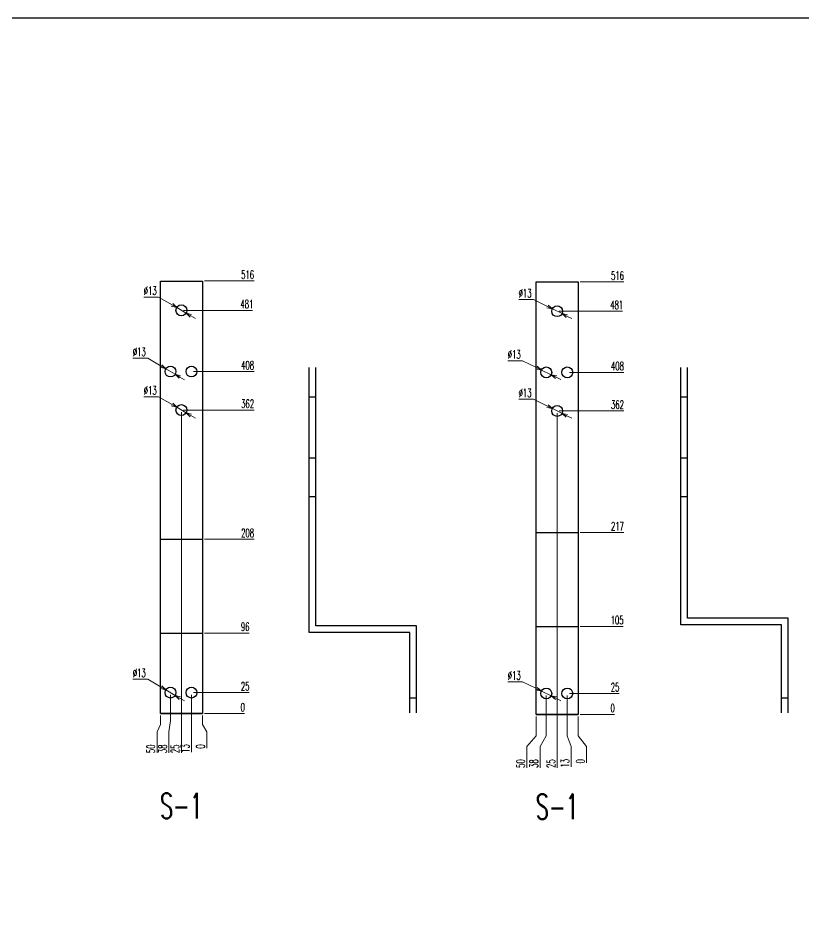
# Model space of a CAD drawing. Header units: millimetres. Extents: x 173893 to 258446, y -176540 to -123824.
# Drawn here: x 189121 to 190058, y -145299 to -144237 of the extents above; entities that cross this region are included whole.
import ezdxf
from ezdxf.enums import TextEntityAlignment as Align

# ---------------------------------------------------------------- set-up
doc = ezdxf.new("R2010")
doc.units = ezdxf.units.MM
doc.header["$LTSCALE"] = 3
doc.layers.add('@.DM. NÉT CHÍNH', color=7, linetype='Continuous')
doc.styles.add('Ann_w01', font='romans.shx', dxfattribs={"width": 0.6, "bigfont": 'chineset.shx'})
doc.dimstyles.new('Dim 01_SC05', dxfattribs={"dimscale": 5, "dimtxt": 2, "dimasz": 1.3, "dimexe": 0.5, "dimexo": 0.5, "dimgap": 0.5, "dimtad": 1, "dimtoh": 1, "dimdec": 1, "dimzin": 12, "dimdsep": 46, "dimtxsty": 'Ann_w01', "dimblk": 'OPEN30', "dimcen": 1.5, "dimclrd": 6, "dimclre": 6, "dimclrt": 3, "dimadec": 1, "dimazin": 3, "dimtm": 1e-09, "dimtfac": 1, "dimtdec": 1, "dimtmove": 0, "dimatfit": 3, "dimldrblk": 'OPEN30', "dimfxl": 1, "dimtolj": 1, "dimlwd": 20, "dimlwe": 20, "dimarcsym": 0})

# ---------------------------------------------------------------- blocks, each defined once
blk = doc.blocks.new('*D1467')
at = {"layer": '@.DM. NÉT CHÍNH', "color": 6, "linetype": 'Continuous', "lineweight": 20, "transparency": 16777216}
blk.add_line((189343.5, -145066.6), (189391.2, -145066.6), dxfattribs=at)
at = {"layer": 'Defpoints', "color": 0, "linetype": 'Continuous', "transparency": 16777216}
for p in [(189316, -145066.6), (189341, -145066.6), (189384.7, -145066.6)]:
    blk.add_point(p, dxfattribs=at)
at = {"layer": '@.DM. NÉT CHÍNH', "color": 3, "linetype": 'Continuous', "transparency": 16777216, "insert": (189389.2, -145059.1), "char_height": 10, "attachment_point": 5, "style": 'Ann_w01'}
blk.add_mtext('\\A1;0', dxfattribs=at)
blk = doc.blocks.new('_Open30')
at = {"color": 0, "linetype": 'ByBlock', "lineweight": -2}
for p, q in [((-1, 0.27), (0, 0)), ((0, 0), (-1, -0.27)), ((0, 0), (-1, 0))]:
    blk.add_line(p, q, dxfattribs=at)
blk = doc.blocks.new('*D1468')
at = {"layer": '@.DM. NÉT CHÍNH', "color": 6, "linetype": 'Continuous', "lineweight": 20, "transparency": 16777216}
blk.add_line((189330.5, -145041.6), (189397, -145041.6), dxfattribs=at)
at = {"layer": 'Defpoints', "color": 0, "linetype": 'Continuous', "transparency": 16777216}
for p in [(189328, -145041.6), (189384.7, -145041.6), (189316, -145066.6)]:
    blk.add_point(p, dxfattribs=at)
at = {"layer": '@.DM. NÉT CHÍNH', "color": 3, "linetype": 'Continuous', "transparency": 16777216, "insert": (189392.1, -145034.1), "char_height": 10, "attachment_point": 5, "style": 'Ann_w01'}
blk.add_mtext('\\A1;25', dxfattribs=at)
blk = doc.blocks.new('*D1469')
at = {"layer": '@.DM. NÉT CHÍNH', "color": 6, "linetype": 'Continuous', "lineweight": 20, "transparency": 16777216}
blk.add_line((189343.5, -144858.6), (189402.7, -144858.6), dxfattribs=at)
at = {"layer": 'Defpoints', "color": 0, "linetype": 'Continuous', "transparency": 16777216}
for p in [(189341, -144858.6), (189384.7, -144858.6), (189316, -145066.6)]:
    blk.add_point(p, dxfattribs=at)
at = {"layer": '@.DM. NÉT CHÍNH', "color": 3, "linetype": 'Continuous', "transparency": 16777216, "insert": (189395, -144851.1), "char_height": 10, "attachment_point": 5, "style": 'Ann_w01'}
blk.add_mtext('\\A1;208', dxfattribs=at)
blk = doc.blocks.new('*D1470')
at = {"layer": '@.DM. NÉT CHÍNH', "color": 6, "linetype": 'Continuous', "lineweight": 20, "transparency": 16777216}
blk.add_line((189318.5, -144704.6), (189402.7, -144704.6), dxfattribs=at)
at = {"layer": 'Defpoints', "color": 0, "linetype": 'Continuous', "transparency": 16777216}
for p in [(189316, -144704.6), (189384.7, -144704.6), (189316, -145066.6)]:
    blk.add_point(p, dxfattribs=at)
at = {"layer": '@.DM. NÉT CHÍNH', "color": 3, "linetype": 'Continuous', "transparency": 16777216, "insert": (189395, -144697.1), "char_height": 10, "attachment_point": 5, "style": 'Ann_w01'}
blk.add_mtext('\\A1;362', dxfattribs=at)
blk = doc.blocks.new('*D1471')
at = {"layer": '@.DM. NÉT CHÍNH', "color": 6, "linetype": 'Continuous', "lineweight": 20, "transparency": 16777216}
blk.add_line((189330.5, -144658.6), (189402.7, -144658.6), dxfattribs=at)
at = {"layer": 'Defpoints', "color": 0, "linetype": 'Continuous', "transparency": 16777216}
for p in [(189328, -144658.6), (189384.7, -144658.6), (189316, -145066.6)]:
    blk.add_point(p, dxfattribs=at)
at = {"layer": '@.DM. NÉT CHÍNH', "color": 3, "linetype": 'Continuous', "transparency": 16777216, "insert": (189395, -144651.1), "char_height": 10, "attachment_point": 5, "style": 'Ann_w01'}
blk.add_mtext('\\A1;408', dxfattribs=at)
blk = doc.blocks.new('*D1472')
at = {"layer": '@.DM. NÉT CHÍNH', "color": 6, "linetype": 'Continuous', "lineweight": 20, "transparency": 16777216}
blk.add_line((189318.5, -144585.6), (189401, -144585.6), dxfattribs=at)
at = {"layer": 'Defpoints', "color": 0, "linetype": 'Continuous', "transparency": 16777216}
for p in [(189316, -144585.6), (189384.7, -144585.6), (189316, -145066.6)]:
    blk.add_point(p, dxfattribs=at)
at = {"layer": '@.DM. NÉT CHÍNH', "color": 3, "linetype": 'Continuous', "transparency": 16777216, "insert": (189394.1, -144578.1), "char_height": 10, "attachment_point": 5, "style": 'Ann_w01'}
blk.add_mtext('\\A1;481', dxfattribs=at)
blk = doc.blocks.new('*D1473')
at = {"layer": '@.DM. NÉT CHÍNH', "color": 6, "linetype": 'Continuous', "lineweight": 20, "transparency": 16777216}
blk.add_line((189343.5, -144550.6), (189402.7, -144550.6), dxfattribs=at)
at = {"layer": 'Defpoints', "color": 0, "linetype": 'Continuous', "transparency": 16777216}
for p in [(189341, -144550.6), (189384.7, -144550.6), (189316, -145066.6)]:
    blk.add_point(p, dxfattribs=at)
at = {"layer": '@.DM. NÉT CHÍNH', "color": 3, "linetype": 'Continuous', "transparency": 16777216, "insert": (189395, -144543.1), "char_height": 10, "attachment_point": 5, "style": 'Ann_w01'}
blk.add_mtext('\\A1;516', dxfattribs=at)
blk = doc.blocks.new('*D1474')
at = {"layer": '@.DM. NÉT CHÍNH', "color": 6, "linetype": 'Continuous', "lineweight": 20, "transparency": 16777216}
for p, q in [((189291, -145069.1), (189291, -145079.6)), ((189291, -145079.6), (189287, -145088.4)), ((189287, -145088.4), (189287, -145113.6))]:
    blk.add_line(p, q, dxfattribs=at)
at = {"layer": 'Defpoints', "color": 0, "linetype": 'Continuous', "transparency": 16777216}
for p in [(189291, -145066.6), (189341, -145066.6), (189287, -145101.4)]:
    blk.add_point(p, dxfattribs=at)
at = {"layer": '@.DM. NÉT CHÍNH', "color": 3, "linetype": 'Continuous', "transparency": 16777216, "insert": (189279.5, -145108.7), "char_height": 10, "attachment_point": 5, "rotation": 90, "style": 'Ann_w01'}
blk.add_mtext('\\A1;50', dxfattribs=at)
blk = doc.blocks.new('*D1475')
at = {"layer": '@.DM. NÉT CHÍNH', "color": 6, "linetype": 'Continuous', "lineweight": 20, "transparency": 16777216}
for p, q in [((189303, -145044.1), (189303, -145075.4)), ((189303, -145075.4), (189301.2, -145088.4)), ((189301.2, -145088.4), (189301.2, -145113.6))]:
    blk.add_line(p, q, dxfattribs=at)
at = {"layer": 'Defpoints', "color": 0, "linetype": 'Continuous', "transparency": 16777216}
for p in [(189303, -145041.6), (189341, -145066.6), (189301.2, -145101.4)]:
    blk.add_point(p, dxfattribs=at)
at = {"layer": '@.DM. NÉT CHÍNH', "color": 3, "linetype": 'Continuous', "transparency": 16777216, "insert": (189293.7, -145108.7), "char_height": 10, "attachment_point": 5, "rotation": 90, "style": 'Ann_w01'}
blk.add_mtext('\\A1;38', dxfattribs=at)
blk = doc.blocks.new('*D1476')
at = {"layer": '@.DM. NÉT CHÍNH', "color": 6, "linetype": 'Continuous', "lineweight": 20, "transparency": 16777216}
blk.add_line((189316, -144707.1), (189316, -145113.6), dxfattribs=at)
at = {"layer": 'Defpoints', "color": 0, "linetype": 'Continuous', "transparency": 16777216}
for p in [(189316, -144704.6), (189341, -145066.6), (189316, -145101.4)]:
    blk.add_point(p, dxfattribs=at)
at = {"layer": '@.DM. NÉT CHÍNH', "color": 3, "linetype": 'Continuous', "transparency": 16777216, "insert": (189308.5, -145108.7), "char_height": 10, "attachment_point": 5, "rotation": 90, "style": 'Ann_w01'}
blk.add_mtext('\\A1;25', dxfattribs=at)
blk = doc.blocks.new('*D1477')
at = {"layer": '@.DM. NÉT CHÍNH', "color": 6, "linetype": 'Continuous', "lineweight": 20, "transparency": 16777216}
blk.add_line((189328, -145044.1), (189328, -145112.7), dxfattribs=at)
at = {"layer": 'Defpoints', "color": 0, "linetype": 'Continuous', "transparency": 16777216}
for p in [(189328, -145041.6), (189341, -145066.6), (189328, -145101.4)]:
    blk.add_point(p, dxfattribs=at)
at = {"layer": '@.DM. NÉT CHÍNH', "color": 3, "linetype": 'Continuous', "transparency": 16777216, "insert": (189320.5, -145108.3), "char_height": 10, "attachment_point": 5, "rotation": 90, "style": 'Ann_w01'}
blk.add_mtext('\\A1;13', dxfattribs=at)
blk = doc.blocks.new('*D1478')
at = {"layer": '@.DM. NÉT CHÍNH', "color": 6, "linetype": 'Continuous', "lineweight": 20, "transparency": 16777216}
for p, q in [((189341, -145069.1), (189341, -145079.6)), ((189341, -145079.6), (189346.3, -145088.4)), ((189346.3, -145088.4), (189346.3, -145107.9))]:
    blk.add_line(p, q, dxfattribs=at)
at = {"layer": 'Defpoints', "color": 0, "linetype": 'Continuous', "transparency": 16777216}
for p in [(189341, -145066.6), (189341, -145066.6), (189346.3, -145101.4)]:
    blk.add_point(p, dxfattribs=at)
at = {"layer": '@.DM. NÉT CHÍNH', "color": 3, "linetype": 'Continuous', "transparency": 16777216, "insert": (189338.8, -145105.9), "char_height": 10, "attachment_point": 5, "rotation": 90, "style": 'Ann_w01'}
blk.add_mtext('\\A1;0', dxfattribs=at)
blk = doc.blocks.new('*D1479')
at = {"layer": '@.DM. NÉT CHÍNH', "color": 6, "linetype": 'Continuous', "lineweight": 20, "transparency": 16777216}
for p, q in [((189271.2, -144569.7), (189288.8, -144569.7)), ((189288.8, -144569.7), (189304.8, -144579.1)), ((189321.6, -144588.9), (189310.4, -144582.3)), ((189327.3, -144592.2), (189332.9, -144595.4))]:
    blk.add_line(p, q, dxfattribs=at)
at = {"layer": 'Defpoints', "color": 0, "linetype": 'Continuous', "transparency": 16777216}
for p in [(189310.4, -144582.3), (189321.6, -144588.9)]:
    blk.add_point(p, dxfattribs=at)
at = {"layer": '@.DM. NÉT CHÍNH', "color": 6, "linetype": 'Continuous', "lineweight": 20, "transparency": 16777216, "xscale": 6.5, "yscale": 6.5, "zscale": 6.5}
for p, rotation in [((189310.4, -144582.3), 329.7329492835638), ((189321.6, -144588.9), 149.7329492835638)]:
    blk.add_blockref('_Open30', p, dxfattribs=dict(at, rotation=rotation))
at = {"layer": '@.DM. NÉT CHÍNH', "color": 3, "linetype": 'Continuous', "transparency": 16777216, "insert": (189278.8, -144562.2), "char_height": 10, "attachment_point": 5, "style": 'Ann_w01'}
blk.add_mtext('\\A1;∅13', dxfattribs=at)
blk = doc.blocks.new('*D1480')
at = {"layer": '@.DM. NÉT CHÍNH', "color": 6, "linetype": 'Continuous', "lineweight": 20, "transparency": 16777216}
for p, q in [((189258.2, -144642.7), (189275.8, -144642.7)), ((189275.8, -144642.7), (189291.8, -144652.1)), ((189308.6, -144661.9), (189297.4, -144655.3)), ((189314.3, -144665.2), (189319.9, -144668.4))]:
    blk.add_line(p, q, dxfattribs=at)
at = {"layer": 'Defpoints', "color": 0, "linetype": 'Continuous', "transparency": 16777216}
for p in [(189297.4, -144655.3), (189308.6, -144661.9)]:
    blk.add_point(p, dxfattribs=at)
at = {"layer": '@.DM. NÉT CHÍNH', "color": 6, "linetype": 'Continuous', "lineweight": 20, "transparency": 16777216, "xscale": 6.5, "yscale": 6.5, "zscale": 6.5}
for p, rotation in [((189297.4, -144655.3), 329.7329492838685), ((189308.6, -144661.9), 149.7329492838685)]:
    blk.add_blockref('_Open30', p, dxfattribs=dict(at, rotation=rotation))
at = {"layer": '@.DM. NÉT CHÍNH', "color": 3, "linetype": 'Continuous', "transparency": 16777216, "insert": (189265.8, -144635.2), "char_height": 10, "attachment_point": 5, "style": 'Ann_w01'}
blk.add_mtext('\\A1;∅13', dxfattribs=at)
blk = doc.blocks.new('*D1481')
at = {"layer": '@.DM. NÉT CHÍNH', "color": 6, "linetype": 'Continuous', "lineweight": 20, "transparency": 16777216}
for p, q in [((189271.2, -144688.7), (189288.8, -144688.7)), ((189288.8, -144688.7), (189304.8, -144698.1)), ((189321.6, -144707.9), (189310.4, -144701.3)), ((189327.3, -144711.2), (189332.9, -144714.4))]:
    blk.add_line(p, q, dxfattribs=at)
at = {"layer": 'Defpoints', "color": 0, "linetype": 'Continuous', "transparency": 16777216}
for p in [(189310.4, -144701.3), (189321.6, -144707.9)]:
    blk.add_point(p, dxfattribs=at)
at = {"layer": '@.DM. NÉT CHÍNH', "color": 6, "linetype": 'Continuous', "lineweight": 20, "transparency": 16777216, "xscale": 6.5, "yscale": 6.5, "zscale": 6.5}
for p, rotation in [((189310.4, -144701.3), 329.7329492838962), ((189321.6, -144707.9), 149.7329492838961)]:
    blk.add_blockref('_Open30', p, dxfattribs=dict(at, rotation=rotation))
at = {"layer": '@.DM. NÉT CHÍNH', "color": 3, "linetype": 'Continuous', "transparency": 16777216, "insert": (189278.8, -144681.2), "char_height": 10, "attachment_point": 5, "style": 'Ann_w01'}
blk.add_mtext('\\A1;∅13', dxfattribs=at)
blk = doc.blocks.new('*D1482')
at = {"layer": '@.DM. NÉT CHÍNH', "color": 6, "linetype": 'Continuous', "lineweight": 20, "transparency": 16777216}
for p, q in [((189258.2, -145025.7), (189275.8, -145025.7)), ((189275.8, -145025.7), (189291.8, -145035.1)), ((189308.6, -145044.9), (189297.4, -145038.3)), ((189314.3, -145048.2), (189319.9, -145051.4))]:
    blk.add_line(p, q, dxfattribs=at)
at = {"layer": 'Defpoints', "color": 0, "linetype": 'Continuous', "transparency": 16777216}
for p in [(189297.4, -145038.3), (189308.6, -145044.9)]:
    blk.add_point(p, dxfattribs=at)
at = {"layer": '@.DM. NÉT CHÍNH', "color": 6, "linetype": 'Continuous', "lineweight": 20, "transparency": 16777216, "xscale": 6.5, "yscale": 6.5, "zscale": 6.5}
for p, rotation in [((189297.4, -145038.3), 329.7329492838685), ((189308.6, -145044.9), 149.7329492838685)]:
    blk.add_blockref('_Open30', p, dxfattribs=dict(at, rotation=rotation))
at = {"layer": '@.DM. NÉT CHÍNH', "color": 3, "linetype": 'Continuous', "transparency": 16777216, "insert": (189265.8, -145018.2), "char_height": 10, "attachment_point": 5, "style": 'Ann_w01'}
blk.add_mtext('\\A1;∅13', dxfattribs=at)
blk = doc.blocks.new('*D1483')
at = {"layer": '@.DM. NÉT CHÍNH', "color": 6, "linetype": 'Continuous', "lineweight": 20, "transparency": 16777216}
blk.add_line((189791.8, -145067.6), (189832.5, -145067.6), dxfattribs=at)
at = {"layer": 'Defpoints', "color": 0, "linetype": 'Continuous', "transparency": 16777216}
for p in [(189764.3, -145067.6), (189789.3, -145067.6), (189826, -145067.6)]:
    blk.add_point(p, dxfattribs=at)
at = {"layer": '@.DM. NÉT CHÍNH', "color": 3, "linetype": 'Continuous', "transparency": 16777216, "insert": (189830.5, -145060.1), "char_height": 10, "attachment_point": 5, "style": 'Ann_w01'}
blk.add_mtext('\\A1;0', dxfattribs=at)
blk = doc.blocks.new('*D1484')
at = {"layer": '@.DM. NÉT CHÍNH', "color": 6, "linetype": 'Continuous', "lineweight": 20, "transparency": 16777216}
blk.add_line((189778.8, -145042.6), (189838.2, -145042.6), dxfattribs=at)
at = {"layer": 'Defpoints', "color": 0, "linetype": 'Continuous', "transparency": 16777216}
for p in [(189776.3, -145042.6), (189826, -145042.6), (189764.3, -145067.6)]:
    blk.add_point(p, dxfattribs=at)
at = {"layer": '@.DM. NÉT CHÍNH', "color": 3, "linetype": 'Continuous', "transparency": 16777216, "insert": (189833.3, -145035.1), "char_height": 10, "attachment_point": 5, "style": 'Ann_w01'}
blk.add_mtext('\\A1;25', dxfattribs=at)
blk = doc.blocks.new('*D1485')
at = {"layer": '@.DM. NÉT CHÍNH', "color": 6, "linetype": 'Continuous', "lineweight": 20, "transparency": 16777216}
blk.add_line((189791.8, -144962.6), (189843.1, -144962.6), dxfattribs=at)
at = {"layer": 'Defpoints', "color": 0, "linetype": 'Continuous', "transparency": 16777216}
for p in [(189789.3, -144962.6), (189826, -144962.6), (189764.3, -145067.6)]:
    blk.add_point(p, dxfattribs=at)
at = {"layer": '@.DM. NÉT CHÍNH', "color": 3, "linetype": 'Continuous', "transparency": 16777216, "insert": (189835.8, -144955.1), "char_height": 10, "attachment_point": 5, "style": 'Ann_w01'}
blk.add_mtext('\\A1;105', dxfattribs=at)
blk = doc.blocks.new('*D1486')
at = {"layer": '@.DM. NÉT CHÍNH', "color": 6, "linetype": 'Continuous', "lineweight": 20, "transparency": 16777216}
blk.add_line((189791.8, -144850.6), (189843.9, -144850.6), dxfattribs=at)
at = {"layer": 'Defpoints', "color": 0, "linetype": 'Continuous', "transparency": 16777216}
for p in [(189789.3, -144850.6), (189826, -144850.6), (189764.3, -145067.6)]:
    blk.add_point(p, dxfattribs=at)
at = {"layer": '@.DM. NÉT CHÍNH', "color": 3, "linetype": 'Continuous', "transparency": 16777216, "insert": (189836.2, -144843.1), "char_height": 10, "attachment_point": 5, "style": 'Ann_w01'}
blk.add_mtext('\\A1;217', dxfattribs=at)
blk = doc.blocks.new('*D1487')
at = {"layer": '@.DM. NÉT CHÍNH', "color": 6, "linetype": 'Continuous', "lineweight": 20, "transparency": 16777216}
blk.add_line((189766.8, -144705.6), (189843.9, -144705.6), dxfattribs=at)
at = {"layer": 'Defpoints', "color": 0, "linetype": 'Continuous', "transparency": 16777216}
for p in [(189764.3, -144705.6), (189826, -144705.6), (189764.3, -145067.6)]:
    blk.add_point(p, dxfattribs=at)
at = {"layer": '@.DM. NÉT CHÍNH', "color": 3, "linetype": 'Continuous', "transparency": 16777216, "insert": (189836.2, -144698.1), "char_height": 10, "attachment_point": 5, "style": 'Ann_w01'}
blk.add_mtext('\\A1;362', dxfattribs=at)
blk = doc.blocks.new('*D1488')
at = {"layer": '@.DM. NÉT CHÍNH', "color": 6, "linetype": 'Continuous', "lineweight": 20, "transparency": 16777216}
blk.add_line((189778.8, -144659.6), (189843.9, -144659.6), dxfattribs=at)
at = {"layer": 'Defpoints', "color": 0, "linetype": 'Continuous', "transparency": 16777216}
for p in [(189776.3, -144659.6), (189826, -144659.6), (189764.3, -145067.6)]:
    blk.add_point(p, dxfattribs=at)
at = {"layer": '@.DM. NÉT CHÍNH', "color": 3, "linetype": 'Continuous', "transparency": 16777216, "insert": (189836.2, -144652.1), "char_height": 10, "attachment_point": 5, "style": 'Ann_w01'}
blk.add_mtext('\\A1;408', dxfattribs=at)
blk = doc.blocks.new('*D1489')
at = {"layer": '@.DM. NÉT CHÍNH', "color": 6, "linetype": 'Continuous', "lineweight": 20, "transparency": 16777216}
blk.add_line((189766.8, -144586.6), (189842.2, -144586.6), dxfattribs=at)
at = {"layer": 'Defpoints', "color": 0, "linetype": 'Continuous', "transparency": 16777216}
for p in [(189764.3, -144586.6), (189826, -144586.6), (189764.3, -145067.6)]:
    blk.add_point(p, dxfattribs=at)
at = {"layer": '@.DM. NÉT CHÍNH', "color": 3, "linetype": 'Continuous', "transparency": 16777216, "insert": (189835.3, -144579.1), "char_height": 10, "attachment_point": 5, "style": 'Ann_w01'}
blk.add_mtext('\\A1;481', dxfattribs=at)
blk = doc.blocks.new('*D1490')
at = {"layer": '@.DM. NÉT CHÍNH', "color": 6, "linetype": 'Continuous', "lineweight": 20, "transparency": 16777216}
blk.add_line((189791.8, -144551.6), (189843.9, -144551.6), dxfattribs=at)
at = {"layer": 'Defpoints', "color": 0, "linetype": 'Continuous', "transparency": 16777216}
for p in [(189789.3, -144551.6), (189826, -144551.6), (189764.3, -145067.6)]:
    blk.add_point(p, dxfattribs=at)
at = {"layer": '@.DM. NÉT CHÍNH', "color": 3, "linetype": 'Continuous', "transparency": 16777216, "insert": (189836.2, -144544.1), "char_height": 10, "attachment_point": 5, "style": 'Ann_w01'}
blk.add_mtext('\\A1;516', dxfattribs=at)
blk = doc.blocks.new('*D1491')
at = {"layer": '@.DM. NÉT CHÍNH', "color": 6, "linetype": 'Continuous', "lineweight": 20, "transparency": 16777216}
for p, q in [((189739.3, -145070.1), (189739.3, -145093)), ((189739.3, -145093), (189728.1, -145106)), ((189728.1, -145106), (189728.1, -145131.2))]:
    blk.add_line(p, q, dxfattribs=at)
at = {"layer": 'Defpoints', "color": 0, "linetype": 'Continuous', "transparency": 16777216}
for p in [(189739.3, -145067.6), (189789.3, -145067.6), (189728.1, -145119)]:
    blk.add_point(p, dxfattribs=at)
at = {"layer": '@.DM. NÉT CHÍNH', "color": 3, "linetype": 'Continuous', "transparency": 16777216, "insert": (189720.6, -145126.3), "char_height": 10, "attachment_point": 5, "rotation": 90, "style": 'Ann_w01'}
blk.add_mtext('\\A1;50', dxfattribs=at)
blk = doc.blocks.new('*D1492')
at = {"layer": '@.DM. NÉT CHÍNH', "color": 6, "linetype": 'Continuous', "lineweight": 20, "transparency": 16777216}
for p, q in [((189751.3, -145045.1), (189751.3, -145093)), ((189751.3, -145093), (189743.9, -145106)), ((189743.9, -145106), (189743.9, -145131.2))]:
    blk.add_line(p, q, dxfattribs=at)
at = {"layer": 'Defpoints', "color": 0, "linetype": 'Continuous', "transparency": 16777216}
for p in [(189751.3, -145042.6), (189789.3, -145067.6), (189743.9, -145119)]:
    blk.add_point(p, dxfattribs=at)
at = {"layer": '@.DM. NÉT CHÍNH', "color": 3, "linetype": 'Continuous', "transparency": 16777216, "insert": (189736.4, -145126.3), "char_height": 10, "attachment_point": 5, "rotation": 90, "style": 'Ann_w01'}
blk.add_mtext('\\A1;38', dxfattribs=at)
blk = doc.blocks.new('*D1493')
at = {"layer": '@.DM. NÉT CHÍNH', "color": 6, "linetype": 'Continuous', "lineweight": 20, "transparency": 16777216}
blk.add_line((189764.3, -144708.1), (189764.3, -145131.2), dxfattribs=at)
at = {"layer": 'Defpoints', "color": 0, "linetype": 'Continuous', "transparency": 16777216}
for p in [(189764.3, -144705.6), (189789.3, -145067.6), (189764.3, -145119)]:
    blk.add_point(p, dxfattribs=at)
at = {"layer": '@.DM. NÉT CHÍNH', "color": 3, "linetype": 'Continuous', "transparency": 16777216, "insert": (189756.8, -145126.3), "char_height": 10, "attachment_point": 5, "rotation": 90, "style": 'Ann_w01'}
blk.add_mtext('\\A1;25', dxfattribs=at)
blk = doc.blocks.new('*D1494')
at = {"layer": '@.DM. NÉT CHÍNH', "color": 6, "linetype": 'Continuous', "lineweight": 20, "transparency": 16777216}
for p, q in [((189776.3, -145045.1), (189776.3, -145093)), ((189776.3, -145093), (189781, -145106)), ((189781, -145106), (189781, -145130.3))]:
    blk.add_line(p, q, dxfattribs=at)
at = {"layer": 'Defpoints', "color": 0, "linetype": 'Continuous', "transparency": 16777216}
for p in [(189776.3, -145042.6), (189789.3, -145067.6), (189781, -145119)]:
    blk.add_point(p, dxfattribs=at)
at = {"layer": '@.DM. NÉT CHÍNH', "color": 3, "linetype": 'Continuous', "transparency": 16777216, "insert": (189773.5, -145125.9), "char_height": 10, "attachment_point": 5, "rotation": 90, "style": 'Ann_w01'}
blk.add_mtext('\\A1;13', dxfattribs=at)
blk = doc.blocks.new('*D1495')
at = {"layer": '@.DM. NÉT CHÍNH', "color": 6, "linetype": 'Continuous', "lineweight": 20, "transparency": 16777216}
for p, q in [((189789.3, -145070.1), (189789.3, -145093)), ((189789.3, -145093), (189799.4, -145106)), ((189799.4, -145106), (189799.4, -145125.5))]:
    blk.add_line(p, q, dxfattribs=at)
at = {"layer": 'Defpoints', "color": 0, "linetype": 'Continuous', "transparency": 16777216}
for p in [(189789.3, -145067.6), (189789.3, -145067.6), (189799.4, -145119)]:
    blk.add_point(p, dxfattribs=at)
at = {"layer": '@.DM. NÉT CHÍNH', "color": 3, "linetype": 'Continuous', "transparency": 16777216, "insert": (189791.9, -145123.5), "char_height": 10, "attachment_point": 5, "rotation": 90, "style": 'Ann_w01'}
blk.add_mtext('\\A1;0', dxfattribs=at)
blk = doc.blocks.new('*D1496')
at = {"layer": '@.DM. NÉT CHÍNH', "color": 6, "linetype": 'Continuous', "lineweight": 20, "transparency": 16777216}
for p, q in [((189718.4, -144572.7), (189736, -144572.7)), ((189736, -144572.7), (189752.6, -144580.9)), ((189770.1, -144589.5), (189758.5, -144583.8)), ((189775.9, -144592.4), (189781.8, -144595.3))]:
    blk.add_line(p, q, dxfattribs=at)
at = {"layer": 'Defpoints', "color": 0, "linetype": 'Continuous', "transparency": 16777216}
for p in [(189758.5, -144583.8), (189770.1, -144589.5)]:
    blk.add_point(p, dxfattribs=at)
at = {"layer": '@.DM. NÉT CHÍNH', "color": 6, "linetype": 'Continuous', "lineweight": 20, "transparency": 16777216, "xscale": 6.5, "yscale": 6.5, "zscale": 6.5}
for p, rotation in [((189758.5, -144583.8), 333.708626413495), ((189770.1, -144589.5), 153.7086264134951)]:
    blk.add_blockref('_Open30', p, dxfattribs=dict(at, rotation=rotation))
at = {"layer": '@.DM. NÉT CHÍNH', "color": 3, "linetype": 'Continuous', "transparency": 16777216, "insert": (189726, -144565.2), "char_height": 10, "attachment_point": 5, "style": 'Ann_w01'}
blk.add_mtext('\\A1;∅13', dxfattribs=at)
blk = doc.blocks.new('*D1497')
at = {"layer": '@.DM. NÉT CHÍNH', "color": 6, "linetype": 'Continuous', "lineweight": 20, "transparency": 16777216}
for p, q in [((189705.4, -144645.7), (189723, -144645.7)), ((189723, -144645.7), (189739.6, -144653.9)), ((189757.1, -144662.5), (189745.5, -144656.8)), ((189762.9, -144665.4), (189768.8, -144668.3))]:
    blk.add_line(p, q, dxfattribs=at)
at = {"layer": 'Defpoints', "color": 0, "linetype": 'Continuous', "transparency": 16777216}
for p in [(189745.5, -144656.8), (189757.1, -144662.5)]:
    blk.add_point(p, dxfattribs=at)
at = {"layer": '@.DM. NÉT CHÍNH', "color": 6, "linetype": 'Continuous', "lineweight": 20, "transparency": 16777216, "xscale": 6.5, "yscale": 6.5, "zscale": 6.5}
for p, rotation in [((189745.5, -144656.8), 333.708626412406), ((189757.1, -144662.5), 153.708626412406)]:
    blk.add_blockref('_Open30', p, dxfattribs=dict(at, rotation=rotation))
at = {"layer": '@.DM. NÉT CHÍNH', "color": 3, "linetype": 'Continuous', "transparency": 16777216, "insert": (189713, -144638.2), "char_height": 10, "attachment_point": 5, "style": 'Ann_w01'}
blk.add_mtext('\\A1;∅13', dxfattribs=at)
blk = doc.blocks.new('*D1498')
at = {"layer": '@.DM. NÉT CHÍNH', "color": 6, "linetype": 'Continuous', "lineweight": 20, "transparency": 16777216}
for p, q in [((189718.4, -144691.7), (189736, -144691.7)), ((189736, -144691.7), (189752.6, -144699.9)), ((189770.1, -144708.5), (189758.5, -144702.8)), ((189775.9, -144711.4), (189781.8, -144714.3))]:
    blk.add_line(p, q, dxfattribs=at)
at = {"layer": 'Defpoints', "color": 0, "linetype": 'Continuous', "transparency": 16777216}
for p in [(189758.5, -144702.8), (189770.1, -144708.5)]:
    blk.add_point(p, dxfattribs=at)
at = {"layer": '@.DM. NÉT CHÍNH', "color": 6, "linetype": 'Continuous', "lineweight": 20, "transparency": 16777216, "xscale": 6.5, "yscale": 6.5, "zscale": 6.5}
for p, rotation in [((189758.5, -144702.8), 333.7086264131487), ((189770.1, -144708.5), 153.7086264131487)]:
    blk.add_blockref('_Open30', p, dxfattribs=dict(at, rotation=rotation))
at = {"layer": '@.DM. NÉT CHÍNH', "color": 3, "linetype": 'Continuous', "transparency": 16777216, "insert": (189726, -144684.2), "char_height": 10, "attachment_point": 5, "style": 'Ann_w01'}
blk.add_mtext('\\A1;∅13', dxfattribs=at)
blk = doc.blocks.new('*D1499')
at = {"layer": '@.DM. NÉT CHÍNH', "color": 6, "linetype": 'Continuous', "lineweight": 20, "transparency": 16777216}
for p, q in [((189705.4, -145028.7), (189723, -145028.7)), ((189723, -145028.7), (189739.6, -145036.9)), ((189757.1, -145045.5), (189745.5, -145039.8)), ((189762.9, -145048.4), (189768.8, -145051.3))]:
    blk.add_line(p, q, dxfattribs=at)
at = {"layer": 'Defpoints', "color": 0, "linetype": 'Continuous', "transparency": 16777216}
for p in [(189745.5, -145039.8), (189757.1, -145045.5)]:
    blk.add_point(p, dxfattribs=at)
at = {"layer": '@.DM. NÉT CHÍNH', "color": 6, "linetype": 'Continuous', "lineweight": 20, "transparency": 16777216, "xscale": 6.5, "yscale": 6.5, "zscale": 6.5}
for p, rotation in [((189745.5, -145039.8), 333.7086264127483), ((189757.1, -145045.5), 153.7086264127483)]:
    blk.add_blockref('_Open30', p, dxfattribs=dict(at, rotation=rotation))
at = {"layer": '@.DM. NÉT CHÍNH', "color": 3, "linetype": 'Continuous', "transparency": 16777216, "insert": (189713, -145021.2), "char_height": 10, "attachment_point": 5, "style": 'Ann_w01'}
blk.add_mtext('\\A1;∅13', dxfattribs=at)
blk = doc.blocks.new('*D4286')
at = {"layer": '@.DM. NÉT CHÍNH', "color": 6, "linetype": 'Continuous', "lineweight": 20, "transparency": 16777216}
blk.add_line((189343.5, -145066.6), (189391.2, -145066.6), dxfattribs=at)
at = {"layer": 'Defpoints', "color": 0, "linetype": 'Continuous', "transparency": 16777216}
for p in [(189316, -145066.6), (189341, -145066.6), (189384.7, -145066.6)]:
    blk.add_point(p, dxfattribs=at)
at = {"layer": '@.DM. NÉT CHÍNH', "color": 3, "linetype": 'Continuous', "transparency": 16777216, "insert": (189389.2, -145059.1), "char_height": 10, "attachment_point": 5, "style": 'Ann_w01'}
blk.add_mtext('\\A1;0', dxfattribs=at)
blk = doc.blocks.new('*D4287')
at = {"layer": '@.DM. NÉT CHÍNH', "color": 6, "linetype": 'Continuous', "lineweight": 20, "transparency": 16777216}
blk.add_line((189343.5, -144970.6), (189397, -144970.6), dxfattribs=at)
at = {"layer": 'Defpoints', "color": 0, "linetype": 'Continuous', "transparency": 16777216}
for p in [(189341, -144970.6), (189384.7, -144970.6), (189316, -145066.6)]:
    blk.add_point(p, dxfattribs=at)
at = {"layer": '@.DM. NÉT CHÍNH', "color": 3, "linetype": 'Continuous', "transparency": 16777216, "insert": (189392.1, -144963.1), "char_height": 10, "attachment_point": 5, "style": 'Ann_w01'}
blk.add_mtext('\\A1;96', dxfattribs=at)

msp = doc.modelspace()

# ---------------------------------------------------------------- linework, layer by layer
at = {"color": 2}
for p, q in [((189468.41, -144688.81), (189476.41, -144688.81)), ((189911.74, -144688.81), (189919.74, -144688.81)), ((189476.41, -144761.81), (189468.41, -144761.81)), ((189919.74, -144761.81), (189911.74, -144761.81)), ((189911.74, -144807.81), (189919.74, -144807.81)), ((190031.74, -145047.7), (190039.74, -145047.7)), ((189739.28, -145067.65), (189789.28, -145067.65))]:
    msp.add_line(p, q, dxfattribs=at)
for points in [[(189739.28, -145067.65), (189739.28, -144551.65), (189789.28, -144551.65), (189789.28, -145067.65)], [(189739.28, -145067.65), (189739.28, -144850.65), (189789.28, -144850.65), (189789.28, -145067.65)], [(189739.28, -145067.65), (189739.28, -144962.65), (189789.28, -144962.65), (189789.28, -145067.65)]]:
    msp.add_lwpolyline(points, close=True, dxfattribs=at)
for points in [[(189588.41, -145065.8), (189588.41, -144969.85), (189468.41, -144969.85), (189468.41, -144653.81)], [(189596.41, -145065.8), (189596.41, -144961.85), (189476.41, -144961.85), (189476.41, -144653.81)], [(190031.74, -145065.8), (190031.74, -144960.85), (189911.74, -144960.85), (189911.74, -144653.81)], [(190039.74, -145065.8), (190039.74, -144952.85), (189919.74, -144952.85), (189919.74, -144653.81)]]:
    msp.add_lwpolyline(points, dxfattribs=at)
for centre in [(189316.03, -144585.61), (189764.28, -144586.65), (189303.03, -144658.61), (189328.03, -144658.61), (189751.28, -144659.65), (189776.28, -144659.65), (189316.03, -144704.61), (189764.28, -144705.65), (189303.03, -145041.61), (189328.03, -145041.61), (189751.28, -145042.65), (189776.28, -145042.65)]:
    msp.add_circle(centre, 6.5, dxfattribs=at)
at = {"layer": '@.DM. NÉT CHÍNH', "color": 2, "linetype": 'Continuous'}
for p, q in [((189468.41, -144807.81), (189476.41, -144807.81)), ((189588.41, -145047.7), (189596.41, -145047.7)), ((189291.03, -145066.61), (189341.03, -145066.61))]:
    msp.add_line(p, q, dxfattribs=at)
at = {"layer": '@.DM. NÉT CHÍNH', "linetype": 'Continuous'}
msp.add_lwpolyline([(190921.35, -149586.51), (186029.84, -149586.51), (186029.84, -144236.64), (190921.35, -144236.64)], close=True, dxfattribs=at)
at = {"layer": '@.DM. NÉT CHÍNH', "color": 2, "linetype": 'Continuous'}
for points in [[(189291.03, -145066.61), (189291.03, -144550.61), (189341.03, -144550.61), (189341.03, -145066.61)], [(189291.03, -145066.61), (189291.03, -144858.61), (189341.03, -144858.61), (189341.03, -145066.61)], [(189291.03, -145066.61), (189291.03, -144970.61), (189341.03, -144970.61), (189341.03, -145066.61)]]:
    msp.add_lwpolyline(points, close=True, dxfattribs=at)

# ---------------------------------------------------------------- texts
at = {"style": 'Ann_w01', "width": 0.6}
for p in [(189316.03, -145176.61), (189764.28, -145177.65)]:
    msp.add_text('S-1', height=30, dxfattribs=at).set_placement(p, align=Align.MIDDLE_CENTER)

# ---------------------------------------------------------------- dimensions: what is measured, and where the dimension line sits
at = {"layer": '@.DM. NÉT CHÍNH', "linetype": 'Continuous'}
for feature_location, offset, dtype, origin, picture, middle in [((189341.03, -144550.61), (43.72, 0), 0, (189316.03, -145066.61), '*D1473', (189394.96, -144543.11)), ((189789.28, -144551.65), (36.7, 0), 0, (189764.28, -145067.65), '*D1490', (189836.2, -144544.15)), ((189316.03, -144585.61), (68.72, 0), 0, (189316.03, -145066.61), '*D1472', (189394.1, -144578.11)), ((189764.28, -144586.65), (61.7, 0), 0, (189764.28, -145067.65), '*D1489', (189835.34, -144579.15)), ((189328.03, -144658.61), (56.72, 0), 0, (189316.03, -145066.61), '*D1471', (189394.96, -144651.11)), ((189776.28, -144659.65), (49.7, 0), 0, (189764.28, -145067.65), '*D1488', (189836.2, -144652.15)), ((189316.03, -144704.61), (68.72, 0), 0, (189316.03, -145066.61), '*D1470', (189394.96, -144697.11)), ((189764.28, -144705.65), (61.7, 0), 0, (189764.28, -145067.65), '*D1487', (189836.2, -144698.15)), ((189316.03, -144704.61), (0, -396.75), 1, (189341.03, -145066.61), '*D1476', (189308.53, -145108.71)), ((189764.28, -144705.65), (0, -413.31), 1, (189789.28, -145067.65), '*D1493', (189756.78, -145126.32)), ((189341.03, -144858.61), (43.72, 0), 0, (189316.03, -145066.61), '*D1469', (189394.96, -144851.11)), ((189789.28, -144850.65), (36.7, 0), 0, (189764.28, -145067.65), '*D1486', (189836.2, -144843.15)), ((189789.28, -144962.65), (36.7, 0), 0, (189764.28, -145067.65), '*D1485', (189835.77, -144955.15)), ((189341.03, -144970.61), (43.72, 0), 0, (189316.03, -145066.61), '*D4287', (189392.1, -144963.11)), ((189328.03, -145041.61), (56.72, 0), 0, (189316.03, -145066.61), '*D1468', (189392.1, -145034.11)), ((189776.28, -145042.65), (49.7, 0), 0, (189764.28, -145067.65), '*D1484', (189833.34, -145035.15)), ((189303.03, -145041.61), (-1.87, -59.75), 1, (189341.03, -145066.61), '*D1475', (189293.66, -145108.71)), ((189328.03, -145041.61), (0, -59.75), 1, (189341.03, -145066.61), '*D1477', (189320.53, -145108.28)), ((189751.28, -145042.65), (-7.37, -76.31), 1, (189789.28, -145067.65), '*D1492', (189736.42, -145126.32)), ((189776.28, -145042.65), (4.75, -76.31), 1, (189789.28, -145067.65), '*D1494', (189773.53, -145125.89)), ((189341.02778773, -145066.60509749), (43.71614833, 0), 0, (189316.02778773, -145066.60509749), '*D1467', (189389.24393606, -145059.10509749)), ((189341.02778773, -145066.60509749), (43.71614833, 0), 0, (189316.02778773, -145066.60509749), '*D4286', (189389.24393606, -145059.10509749)), ((189789.2824721, -145067.64941763), (36.69957379, 0), 0, (189764.2824721, -145067.64941763), '*D1483', (189830.48204589, -145060.14941763)), ((189291.03, -145066.61), (-4.02, -34.75), 1, (189341.03, -145066.61), '*D1474', (189279.51, -145108.71)), ((189341.02778773, -145066.60509749), (5.29752706, -34.74864781), 1, (189341.02778773, -145066.60509749), '*D1478', (189338.82531479, -145105.8537453)), ((189739.28, -145067.65), (-11.18, -51.31), 1, (189789.28, -145067.65), '*D1491', (189720.6, -145126.32)), ((189789.2824721, -145067.64941763), (10.14491405, -51.31356547), 1, (189789.2824721, -145067.64941763), '*D1495', (189791.92738615, -145123.46298309))]:
    dim = msp.add_ordinate_dim(feature_location=feature_location, offset=offset, dtype=dtype, origin=origin, dimstyle='Dim 01_SC05', dxfattribs=at)
    dim.commit()
    dim.dimension.update_dxf_attribs({"geometry": picture, "text_midpoint": middle})
for p1, p2, picture, middle in [((189321.64, -144588.88), (189310.41, -144582.33), '*D1479', (189278.75, -144569.73)), ((189770.11, -144589.53), (189758.45, -144583.77), '*D1496', (189725.97, -144572.7)), ((189308.64, -144661.88), (189297.41, -144655.33), '*D1480', (189265.75, -144642.73)), ((189757.11, -144662.53), (189745.45, -144656.77), '*D1497', (189712.97, -144645.7)), ((189321.64, -144707.88), (189310.41, -144701.33), '*D1481', (189278.75, -144688.73)), ((189770.11, -144708.53), (189758.45, -144702.77), '*D1498', (189725.97, -144691.7)), ((189308.64, -145044.88), (189297.41, -145038.33), '*D1482', (189265.75, -145025.73)), ((189757.11, -145045.53), (189745.45, -145039.77), '*D1499', (189712.97, -145028.7))]:
    dim = msp.add_diameter_dim_2p(p1=p1, p2=p2, dimstyle='Dim 01_SC05', dxfattribs=at)
    dim.commit()
    dim.dimension.update_dxf_attribs({"geometry": picture, "text_midpoint": middle, "dimtype": 163})

doc.saveas('drawing.dxf')
